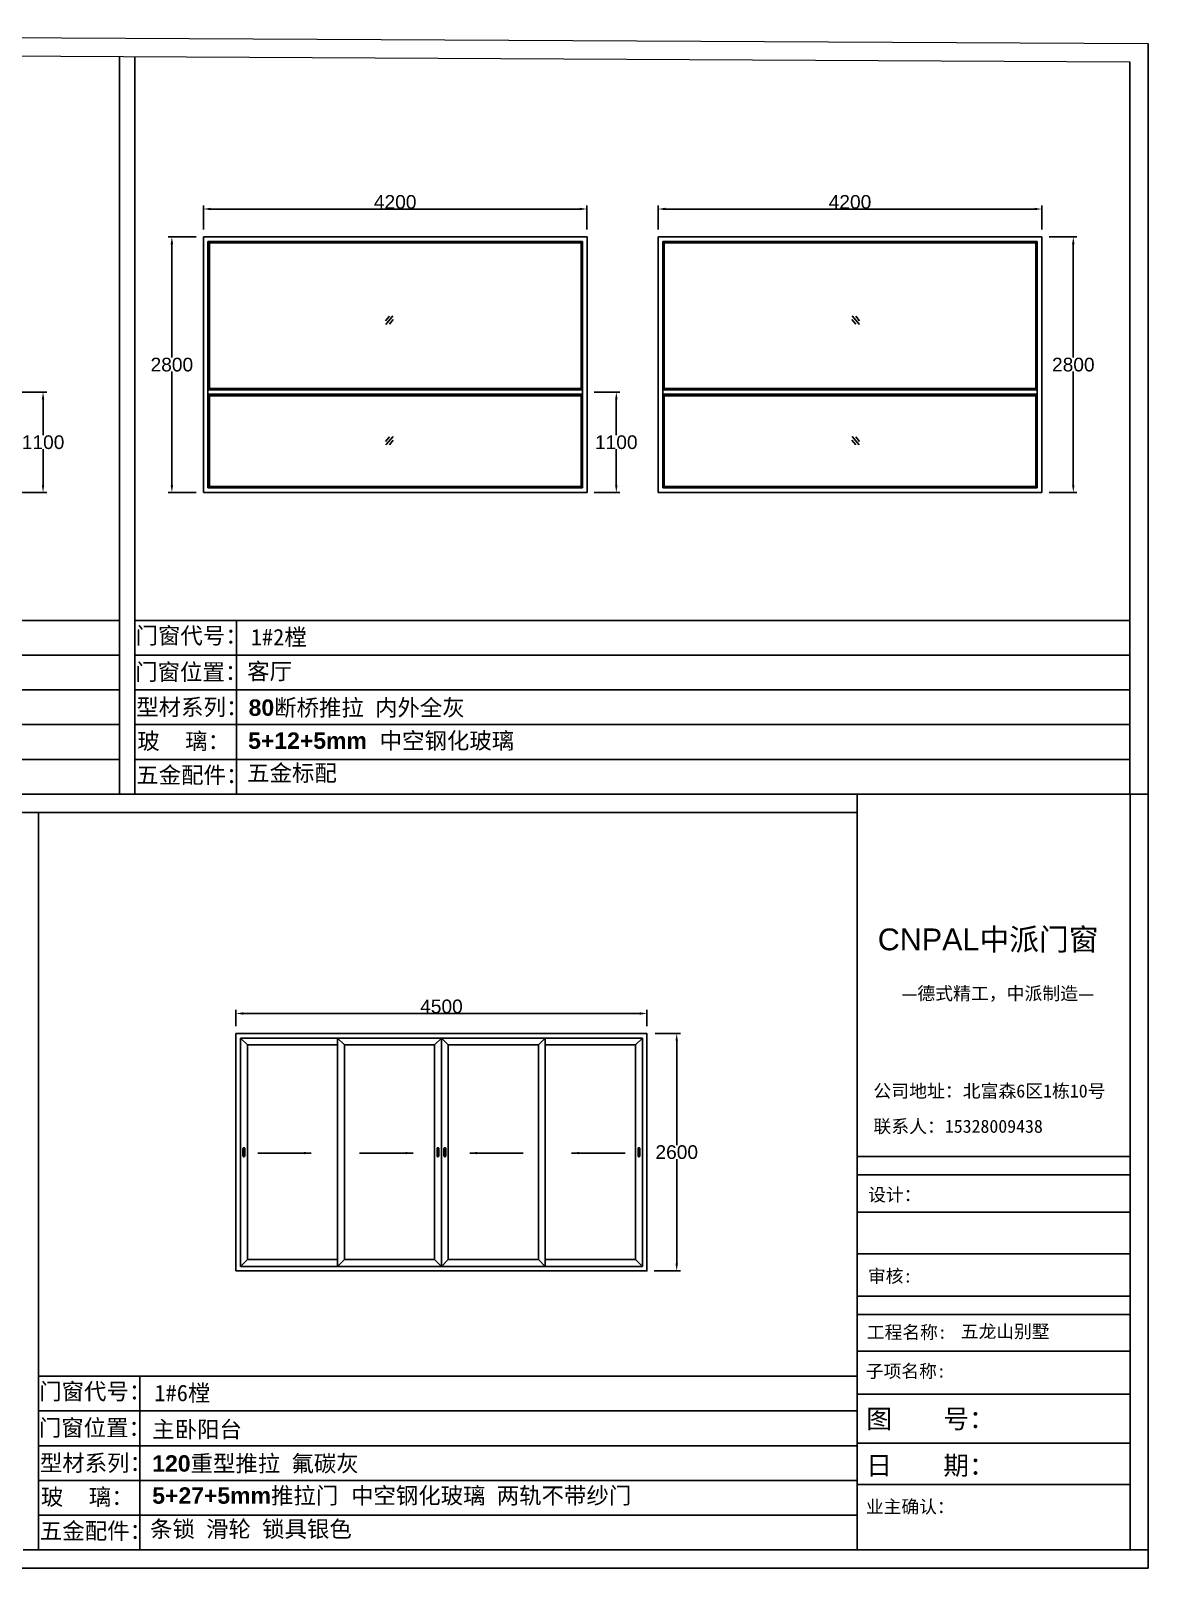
# Model space of a CAD drawing. Header units: inches. Extents: x -138455 to 599497, y -747149 to 13167.
# Drawn here: x 191659 to 203894, y -73876 to -57034 of the extents above; entities that cross this region are included whole.
import ezdxf

# ---------------------------------------------------------------- set-up
doc = ezdxf.new("R2010")
doc.units = ezdxf.units.IN
doc.header["$MEASUREMENT"] = 0
doc.header["$PDMODE"] = 35
doc.header["$PDSIZE"] = -3
doc.linetypes.add('ACAD_ISO03W100', pattern=[30, 12, -18])
doc.layers.add('0 @ 1', color=7, linetype='Continuous')
doc.styles.add('Annotative', font='arialbd.ttf')
doc.styles.add('MtXpl_', font='')
doc.styles.get("Standard").update_dxf_attribs({"font": 'arial.ttf'})
doc.styles.get('MtXpl_').set_extended_font_data('SimSun')
doc.dimstyles.get("Standard").update_dxf_attribs({"dimtxt": 80, "dimasz": 70, "dimexe": 40, "dimexo": 80, "dimgap": 0, "dimtad": 1, "dimtih": 1, "dimtoh": 1, "dimdec": 0, "dimzin": 0, "dimdsep": 46, "dimtxsty": 'Standard', "dimcen": 0.09, "dimadec": 0, "dimazin": 0, "dimtfac": 1, "dimtdec": 0, "dimtofl": 0, "dimtmove": 0, "dimatfit": 3, "dimfxl": 0, "dimtolj": 1, "dimtzin": 0, "dimarcsym": 0})

# ---------------------------------------------------------------- blocks, each defined once
blk = doc.blocks.new('*D94')
at = {"color": 0, "lineweight": -2, "transparency": 16777216}
for p, q in [((184591, -38592), (184591, -38413)), ((184671, -38453), (189011, -38453)), ((189091, -38592), (189091, -38413))]:
    blk.add_line(p, q, dxfattribs=at)
at = {"color": 0, "transparency": 16777216}
for points in [[(184671, -38439), (184671, -38466), (184591, -38453)], [(189011, -38439), (189011, -38466), (189091, -38453)]]:
    blk.add_solid(points, dxfattribs=at)
at = {"layer": 'Defpoints', "color": 0, "transparency": 16777216}
for p in [(189091, -38453), (184591, -38672), (189091, -38672)]:
    blk.add_point(p, dxfattribs=at)
at = {"color": 0, "transparency": 16777216, "insert": (186841, -38376), "char_height": 150, "attachment_point": 5}
blk.add_mtext('\\A1;4500', dxfattribs=at)
blk = doc.blocks.new('*D95')
at = {"color": 0, "lineweight": -2, "transparency": 16777216}
for p, q in [((189181, -38672), (189457, -38672)), ((189417, -38752), (189417, -39896)), ((189417, -41192), (189417, -40049)), ((189171, -41272), (189457, -41272))]:
    blk.add_line(p, q, dxfattribs=at)
at = {"color": 0, "transparency": 16777216}
for points in [[(189403, -38752), (189430, -38752), (189417, -38672)], [(189403, -41192), (189430, -41192), (189417, -41272)]]:
    blk.add_solid(points, dxfattribs=at)
at = {"layer": 'Defpoints', "color": 0, "transparency": 16777216}
for p in [(189101, -38672), (189091, -41272), (189417, -41272)]:
    blk.add_point(p, dxfattribs=at)
at = {"color": 0, "transparency": 16777216, "insert": (189417, -39972), "char_height": 150, "attachment_point": 5}
blk.add_mtext('\\A1;2600', dxfattribs=at)
blk = doc.blocks.new('123z')
at = {"color": 0}
for points in [[(94078, 52755), (94078, 52755, 0.414214), (94088, 52765), (94088, 52845, 0.414214), (94078, 52855), (94078, 52855, 0.414214), (94068, 52845), (94068, 52765, 0.414214)], [(94078, 52775), (94078, 52775, 0.414214), (94083, 52780), (94083, 52830, 0.414214), (94078, 52835), (94078, 52835, 0.414214), (94073, 52830), (94073, 52780, 0.414214)]]:
    blk.add_lwpolyline(points, format="xyb", close=True, dxfattribs=at)
blk = doc.blocks.new('*D105')
at = {"color": 0, "lineweight": -2, "transparency": 16777216}
for p, q in [((191364, -60992), (191834, -60992)), ((191794, -61072), (191794, -61465)), ((191794, -62012), (191794, -61618)), ((191364, -62092), (191834, -62092))]:
    blk.add_line(p, q, dxfattribs=at)
at = {"color": 0, "transparency": 16777216}
for points in [[(191780, -61072), (191807, -61072), (191794, -60992)], [(191780, -62012), (191807, -62012), (191794, -62092)]]:
    blk.add_solid(points, dxfattribs=at)
at = {"layer": 'Defpoints', "color": 0, "transparency": 16777216}
for p in [(191284, -60992), (191284, -62092), (191794, -62092)]:
    blk.add_point(p, dxfattribs=at)
at = {"color": 0, "transparency": 16777216, "insert": (191794, -61542), "char_height": 150, "attachment_point": 5}
blk.add_mtext('\\A1;1100', dxfattribs=at)
blk = doc.blocks.new('*D106')
at = {"color": 0, "lineweight": -2, "transparency": 16777216}
for p, q in [((177684, -59212), (177684, -58840)), ((177764, -58880), (191204, -58880)), ((191284, -59212), (191284, -58840))]:
    blk.add_line(p, q, dxfattribs=at)
at = {"color": 0, "transparency": 16777216}
for points in [[(177764, -58867), (177764, -58893), (177684, -58880)], [(191204, -58867), (191204, -58893), (191284, -58880)]]:
    blk.add_solid(points, dxfattribs=at)
at = {"layer": 'Defpoints', "color": 0, "transparency": 16777216}
for p in [(191284, -58880), (177684, -59292), (191284, -59292)]:
    blk.add_point(p, dxfattribs=at)
at = {"color": 0, "transparency": 16777216, "insert": (184484, -58788), "char_height": 150, "attachment_point": 5}
blk.add_mtext('\\A1;{\\H1.2x;13600}', dxfattribs=at)
blk = doc.blocks.new('dzcs')
blk.add_lwpolyline([(142096, -3328), (142196, -3328, 0.414214), (142206, -3318), (142206, -3318, 0.414214), (142196, -3308), (142096, -3308, 0.414214), (142086, -3318), (142086, -3318, 0.414214)], format="xyb", close=True)
blk.add_lwpolyline([(142182, -3328), (142182, -3342, 0.414214), (142196, -3355), (142196, -3355, 0.414214), (142209, -3342), (142209, -3294, 0.414214), (142196, -3280), (142196, -3280, 0.414214), (142182, -3294), (142182, -3308)], format="xyb")
blk = doc.blocks.new('123as')
at = {"color": 0}
for p, q in [((90189, 51387), (90252, 51462)), ((90194, 51330), (90312, 51470)), ((90251, 51335), (90314, 51410))]:
    blk.add_line(p, q, dxfattribs=at)
blk = doc.blocks.new('*D103')
at = {"color": 0, "lineweight": -2, "transparency": 16777216}
for p, q in [((177684, -59212), (177684, -59045)), ((178304, -59085), (177764, -59085)), ((178384, -59212), (178384, -59045))]:
    blk.add_line(p, q, dxfattribs=at)
at = {"color": 0, "transparency": 16777216}
for points in [[(177764, -59071), (177764, -59098), (177684, -59085)], [(178304, -59071), (178304, -59098), (178384, -59085)]]:
    blk.add_solid(points, dxfattribs=at)
at = {"layer": 'Defpoints', "color": 0, "transparency": 16777216}
for p in [(177684, -59085), (177684, -59292), (178384, -59292)]:
    blk.add_point(p, dxfattribs=at)
at = {"color": 0, "transparency": 16777216, "insert": (178034, -59008), "char_height": 150, "attachment_point": 5}
blk.add_mtext('\\A1;700', dxfattribs=at)
blk = doc.blocks.new('*D104')
at = {"color": 0, "lineweight": -2, "transparency": 16777216}
for p, q in [((177604, -59292), (177299, -59292)), ((177339, -59372), (177339, -60615)), ((177339, -62012), (177339, -60768)), ((177604, -62092), (177299, -62092))]:
    blk.add_line(p, q, dxfattribs=at)
at = {"color": 0, "transparency": 16777216}
for points in [[(177326, -59372), (177353, -59372), (177339, -59292)], [(177326, -62012), (177353, -62012), (177339, -62092)]]:
    blk.add_solid(points, dxfattribs=at)
at = {"layer": 'Defpoints', "color": 0, "transparency": 16777216}
for p in [(177684, -59292), (177339, -62092), (177684, -62092)]:
    blk.add_point(p, dxfattribs=at)
at = {"color": 0, "transparency": 16777216, "insert": (177339, -60692), "char_height": 150, "attachment_point": 5}
blk.add_mtext('\\A1;2800', dxfattribs=at)
blk = doc.blocks.new('*D99')
at = {"color": 0, "lineweight": -2, "transparency": 16777216}
for p, q in [((193549, -59212), (193549, -58947)), ((193629, -58987), (197669, -58987)), ((197749, -59212), (197749, -58947))]:
    blk.add_line(p, q, dxfattribs=at)
at = {"color": 0, "transparency": 16777216}
for points in [[(193629, -58973), (193629, -59000), (193549, -58987)], [(197669, -58973), (197669, -59000), (197749, -58987)]]:
    blk.add_solid(points, dxfattribs=at)
at = {"layer": 'Defpoints', "color": 0, "transparency": 16777216}
for p in [(197749, -58987), (193549, -59292), (197749, -59292)]:
    blk.add_point(p, dxfattribs=at)
at = {"color": 0, "transparency": 16777216, "insert": (195649, -58910), "char_height": 150, "attachment_point": 5}
blk.add_mtext('\\A1;4200', dxfattribs=at)
blk = doc.blocks.new('*D100')
at = {"color": 0, "lineweight": -2, "transparency": 16777216}
for p, q in [((193469, -59292), (193164, -59292)), ((193204, -59372), (193204, -60615)), ((193204, -62012), (193204, -60768)), ((193469, -62092), (193164, -62092))]:
    blk.add_line(p, q, dxfattribs=at)
at = {"color": 0, "transparency": 16777216}
for points in [[(193191, -59372), (193218, -59372), (193204, -59292)], [(193191, -62012), (193218, -62012), (193204, -62092)]]:
    blk.add_solid(points, dxfattribs=at)
at = {"layer": 'Defpoints', "color": 0, "transparency": 16777216}
for p in [(193549, -59292), (193204, -62092), (193549, -62092)]:
    blk.add_point(p, dxfattribs=at)
at = {"color": 0, "transparency": 16777216, "insert": (193204, -60692), "char_height": 150, "attachment_point": 5}
blk.add_mtext('\\A1;2800', dxfattribs=at)
blk = doc.blocks.new('*D101')
at = {"color": 0, "lineweight": -2, "transparency": 16777216}
for p, q in [((198529, -59212), (198529, -58947)), ((202649, -58987), (198609, -58987)), ((202729, -59212), (202729, -58947))]:
    blk.add_line(p, q, dxfattribs=at)
at = {"color": 0, "transparency": 16777216}
for points in [[(198609, -58973), (198609, -59000), (198529, -58987)], [(202649, -58973), (202649, -59000), (202729, -58987)]]:
    blk.add_solid(points, dxfattribs=at)
at = {"layer": 'Defpoints', "color": 0, "transparency": 16777216}
for p in [(198529, -58987), (198529, -59292), (202729, -59292)]:
    blk.add_point(p, dxfattribs=at)
at = {"color": 0, "transparency": 16777216, "insert": (200629, -58910), "char_height": 150, "attachment_point": 5}
blk.add_mtext('\\A1;4200', dxfattribs=at)
blk = doc.blocks.new('*D102')
at = {"color": 0, "lineweight": -2, "transparency": 16777216}
for p, q in [((202809, -59292), (203114, -59292)), ((203074, -59372), (203074, -60615)), ((203074, -62012), (203074, -60768)), ((202809, -62092), (203114, -62092))]:
    blk.add_line(p, q, dxfattribs=at)
at = {"color": 0, "transparency": 16777216}
for points in [[(203060, -59372), (203087, -59372), (203074, -59292)], [(203060, -62012), (203087, -62012), (203074, -62092)]]:
    blk.add_solid(points, dxfattribs=at)
at = {"layer": 'Defpoints', "color": 0, "transparency": 16777216}
for p in [(202729, -59292), (202729, -62092), (203074, -62092)]:
    blk.add_point(p, dxfattribs=at)
at = {"color": 0, "transparency": 16777216, "insert": (203074, -60692), "char_height": 150, "attachment_point": 5}
blk.add_mtext('\\A1;2800', dxfattribs=at)
blk = doc.blocks.new('*D107')
at = {"color": 0, "lineweight": -2, "transparency": 16777216}
for p, q in [((197829, -60992), (198110, -60992)), ((198070, -61072), (198070, -61465)), ((198070, -62012), (198070, -61618)), ((197829, -62092), (198110, -62092))]:
    blk.add_line(p, q, dxfattribs=at)
at = {"color": 0, "transparency": 16777216}
for points in [[(198057, -61072), (198084, -61072), (198070, -60992)], [(198057, -62012), (198084, -62012), (198070, -62092)]]:
    blk.add_solid(points, dxfattribs=at)
at = {"layer": 'Defpoints', "color": 0, "transparency": 16777216}
for p in [(197749, -60992), (197749, -62092), (198070, -62092)]:
    blk.add_point(p, dxfattribs=at)
at = {"color": 0, "transparency": 16777216, "insert": (198070, -61542), "char_height": 150, "attachment_point": 5}
blk.add_mtext('\\A1;1100', dxfattribs=at)
blk = doc.blocks.new('nx1')
for p, q in [((189040.7, -38722.4), (184640.7, -38722.4)), ((184640.7, -38722.4), (184640.7, -41222.4)), ((184715.7, -38797.4), (184640.7, -38722.4)), ((185703.2, -38722.4), (185703.2, -41222.4)), ((185778.2, -38797.4), (185703.2, -38722.4)), ((186765.7, -38797.4), (186840.7, -38722.4)), ((186840.7, -38722.4), (186840.7, -41222.4)), ((186915.7, -38797.4), (186840.7, -38722.4)), ((187903.2, -38797.4), (187978.2, -38722.4)), ((187978.2, -38722.4), (187978.2, -41222.4)), ((188965.7, -38797.4), (189040.7, -38722.4)), ((189040.7, -41222.4), (189040.7, -38722.4)), ((185703.2, -38797.4), (184715.7, -38797.4)), ((184715.7, -38797.4), (184715.7, -41147.4)), ((186765.7, -38797.4), (185778.2, -38797.4)), ((185778.2, -38797.4), (185778.2, -41147.4)), ((186765.7, -38797.4), (186765.7, -41147.4)), ((187903.2, -38797.4), (186915.7, -38797.4)), ((186915.7, -38797.4), (186915.7, -41147.4)), ((187903.2, -38797.4), (187903.2, -41147.4)), ((188965.7, -38797.4), (187978.2, -38797.4)), ((188965.7, -41147.4), (188965.7, -38797.4)), ((184715.7, -41147.4), (184640.7, -41222.4)), ((184640.7, -41222.4), (189040.7, -41222.4)), ((184715.7, -41147.4), (185703.2, -41147.4)), ((185778.2, -41147.4), (185703.2, -41222.4)), ((185778.2, -41147.4), (186765.7, -41147.4)), ((186765.7, -41147.4), (186840.7, -41222.4)), ((186915.7, -41147.4), (186840.7, -41222.4)), ((186915.7, -41147.4), (187903.2, -41147.4)), ((187903.2, -41147.4), (187978.2, -41222.4)), ((187978.2, -41147.4), (188965.7, -41147.4)), ((188965.7, -41147.4), (189040.7, -41222.4))]:
    blk.add_line(p, q)
blk.add_lwpolyline([(184590.7, -41272.4), (189090.7, -41272.4), (189090.7, -38672.4), (184590.7, -38672.4)], close=True)
for p in [(90599.8, -92777.4), (92724.8, -92777.4)]:
    blk.add_blockref('123z', p)
at = {"xscale": -1, "rotation": 359.9999999999529}
blk.add_blockref('123z', (280956.6, -92777.4), dxfattribs=at)
at = {"xscale": -1}
blk.add_blockref('123z', (283081.6, -92777.4), dxfattribs=at)
dim = blk.add_linear_dim(base=(189090.7, -38452.5), p1=(184590.7, -38672.4), p2=(189090.7, -38672.4), dimstyle='Standard', override={"dimtxt": 150, "dimasz": 80})
dim.commit()
dim.dimension.update_dxf_attribs({"geometry": '*D94', "text_midpoint": (186840.7, -38376)})
dim = blk.add_linear_dim(base=(189416.5, -41272.4), p1=(189100.8, -38672.4), p2=(189090.7, -41272.4), angle=90, dimstyle='Standard', override={"dimtxt": 150, "dimasz": 80})
dim.commit()
dim.dimension.update_dxf_attribs({"geometry": '*D95', "text_midpoint": (189416.5, -39972.4)})
for points in [[(185414.9, -39981.8), (184830.7, -39981.8)], [(186529.7, -39981.8), (185945.5, -39981.8)], [(187151.7, -39981.8), (187736, -39981.8)], [(188266.5, -39981.8), (188850.8, -39981.8)]]:
    blk.add_leader(points, dimstyle='Standard', override={"dimtxt": 150, "dimasz": 80, "dimgap": 0, "dimtad": 0})
blk = doc.blocks.new('13asdzxc')
for p, q in [((178384.3, -59291.5), (177684.3, -59291.5)), ((177684.3, -59291.5), (177684.3, -62091.5)), ((177759.3, -59366.5), (177759.3, -62016.5)), ((191209.3, -59366.5), (177759.3, -59366.5)), ((177809.3, -59416.5), (177809.3, -60907)), ((178364.3, -59416.5), (177809.3, -59416.5)), ((177884.3, -59491.5), (177809.3, -59416.5)), ((178289.3, -59491.5), (178364.3, -59416.5)), ((178364.3, -59416.5), (178364.3, -60907)), ((183784.3, -59291.5), (178384.3, -59291.5)), ((178424.3, -59366.5), (178424.3, -60957)), ((178439.3, -59381.5), (178424.3, -59366.5)), ((178439.3, -59381.5), (178439.3, -60942)), ((183719.3, -59381.5), (178439.3, -59381.5)), ((183719.3, -59381.5), (183734.3, -59366.5)), ((183719.3, -59381.5), (183719.3, -60942)), ((183734.3, -59366.5), (183734.3, -60957)), ((191284.3, -59291.5), (183784.3, -59291.5)), ((183784.3, -59416.5), (183784.3, -60907)), ((184464.3, -59416.5), (183784.3, -59416.5)), ((183859.3, -59491.5), (183784.3, -59416.5)), ((184464.3, -59416.5), (184464.3, -60907)), ((184504.3, -59416.5), (184504.3, -60907)), ((185184.3, -59416.5), (184504.3, -59416.5)), ((185109.3, -59491.5), (185184.3, -59416.5)), ((185184.3, -59416.5), (185184.3, -60907)), ((185234.3, -59366.5), (185234.3, -60957)), ((185249.3, -59381.5), (185234.3, -59366.5)), ((185249.3, -59381.5), (185249.3, -60942)), ((190529.3, -59381.5), (185249.3, -59381.5)), ((187846.8, -59366.5), (187921.8, -59366.5)), ((190529.3, -59381.5), (190544.3, -59366.5)), ((190529.3, -59381.5), (190529.3, -60942)), ((190544.3, -59366.5), (190544.3, -60957)), ((190604.3, -59416.5), (191159.3, -59416.5)), ((190604.3, -59416.5), (190604.3, -60907)), ((190679.3, -59491.5), (190604.3, -59416.5)), ((191084.3, -59491.5), (191159.3, -59416.5)), ((191159.3, -59416.5), (191159.3, -60907)), ((191209.3, -62016.5), (191209.3, -59366.5)), ((191284.3, -62091.5), (191284.3, -59291.5)), ((177884.3, -59491.5), (177884.3, -60832)), ((178289.3, -59491.5), (177884.3, -59491.5)), ((178289.3, -59491.5), (178289.3, -60151.8)), ((183859.3, -59491.5), (183859.3, -60832)), ((184389.3, -59491.5), (183859.3, -59491.5)), ((184389.3, -59491.5), (184389.3, -60151.8)), ((184579.3, -59491.5), (184579.3, -60151.8)), ((185109.3, -59491.5), (184579.3, -59491.5)), ((185109.3, -59491.5), (185109.3, -60832)), ((190679.3, -59491.5), (191084.3, -59491.5)), ((190679.3, -59491.5), (190679.3, -60151.8)), ((191084.3, -59491.5), (191084.3, -60832)), ((178289.3, -60171.8), (178289.3, -60832)), ((184389.3, -60171.8), (184389.3, -60832)), ((184579.3, -60171.8), (184579.3, -60832)), ((190679.3, -60171.8), (190679.3, -60832)), ((191209.3, -60957), (177759.3, -60957)), ((177884.3, -60832), (177809.3, -60907)), ((178364.3, -60907), (177809.3, -60907)), ((178289.3, -60832), (177884.3, -60832)), ((178289.3, -60832), (178364.3, -60907)), ((178439.3, -60942), (178424.3, -60957)), ((183719.3, -60942), (178439.3, -60942)), ((183719.3, -60942), (183734.3, -60957)), ((183859.3, -60832), (183784.3, -60907)), ((184464.3, -60907), (183784.3, -60907)), ((184389.3, -60832), (183859.3, -60832)), ((185184.3, -60907), (184504.3, -60907)), ((185109.3, -60832), (184579.3, -60832)), ((185109.3, -60832), (185184.3, -60907)), ((185249.3, -60942), (185234.3, -60957)), ((190529.3, -60942), (185249.3, -60942)), ((190529.3, -60942), (190544.3, -60957)), ((190679.3, -60832), (190604.3, -60907)), ((190604.3, -60907), (191159.3, -60907)), ((190679.3, -60832), (191084.3, -60832)), ((191084.3, -60832), (191159.3, -60907)), ((191209.3, -61026), (177759.3, -61026)), ((177774.3, -61041), (177759.3, -61026)), ((177774.3, -61041), (177774.3, -62001.5)), ((178344.3, -61041), (177774.3, -61041)), ((178344.3, -61041), (178359.3, -61026)), ((178344.3, -61041), (178344.3, -62001.5)), ((178359.3, -61026), (178359.3, -62016.5)), ((178409.3, -61026), (178409.3, -62016.5)), ((178424.3, -61041), (178409.3, -61026)), ((178424.3, -61041), (178424.3, -62001.5)), ((183734.3, -61041), (178424.3, -61041)), ((183734.3, -61041), (183749.3, -61026)), ((183734.3, -61041), (183734.3, -62001.5)), ((183749.3, -61026), (183749.3, -62016.5)), ((183799.3, -61026), (183799.3, -62016.5)), ((183814.3, -61041), (183799.3, -61026)), ((183814.3, -61041), (183814.3, -62001.5)), ((184444.3, -61041), (183814.3, -61041)), ((184444.3, -61041), (184459.3, -61026)), ((184444.3, -62001.5), (184444.3, -61041)), ((184459.3, -62016.5), (184459.3, -61026)), ((184509.3, -62016.5), (184509.3, -61026)), ((184524.3, -61041), (184509.3, -61026)), ((184524.3, -62001.5), (184524.3, -61041)), ((184524.3, -61041), (185154.3, -61041)), ((185154.3, -61041), (185169.3, -61026)), ((185154.3, -61041), (185154.3, -62001.5)), ((185169.3, -61026), (185169.3, -62016.5)), ((185219.3, -61026), (185219.3, -62016.5)), ((185234.3, -61041), (185219.3, -61026)), ((185234.3, -61041), (185234.3, -62001.5)), ((185234.3, -61041), (190544.3, -61041)), ((190544.3, -61041), (190559.3, -61026)), ((190544.3, -61041), (190544.3, -62001.5)), ((190559.3, -61026), (190559.3, -62016.5)), ((190609.3, -61026), (190609.3, -62016.5)), ((190624.3, -61041), (190609.3, -61026)), ((190624.3, -61041), (190624.3, -62001.5)), ((190624.3, -61041), (191194.3, -61041)), ((190624.3, -61041), (190624.3, -62001.5)), ((191194.3, -61041), (191209.3, -61026)), ((191194.3, -61041), (191194.3, -62001.5)), ((177684.3, -62091.5), (191284.3, -62091.5)), ((177759.3, -62016.5), (177774.3, -62001.5)), ((177759.3, -62016.5), (191209.3, -62016.5)), ((177774.3, -62001.5), (178344.3, -62001.5)), ((178344.3, -62001.5), (178359.3, -62016.5)), ((178424.3, -62001.5), (178409.3, -62016.5)), ((178424.3, -62001.5), (183734.3, -62001.5)), ((183734.3, -62001.5), (183749.3, -62016.5)), ((183814.3, -62001.5), (183799.3, -62016.5)), ((183814.3, -62001.5), (184444.3, -62001.5)), ((184444.3, -62001.5), (184459.3, -62016.5)), ((184524.3, -62001.5), (184509.3, -62016.5)), ((185154.3, -62001.5), (184524.3, -62001.5)), ((185154.3, -62001.5), (185169.3, -62016.5)), ((185234.3, -62001.5), (185219.3, -62016.5)), ((190544.3, -62001.5), (185234.3, -62001.5)), ((190544.3, -62001.5), (190559.3, -62016.5)), ((190624.3, -62001.5), (190609.3, -62016.5)), ((190624.3, -62001.5), (190609.3, -62016.5)), ((191194.3, -62001.5), (190624.3, -62001.5)), ((191194.3, -62001.5), (191209.3, -62016.5))]:
    blk.add_line(p, q)
at = {"linetype": 'ACAD_ISO03W100', "ltscale": 8}
for points in [[(178364.3, -59416.5), (177809.3, -60161.8), (178364.3, -60907)], [(184464.3, -59416.5), (183784.3, -60161.8), (184464.3, -60907)], [(184504.3, -59416.5), (185184.3, -60161.8), (184504.3, -60907)], [(190604.3, -59416.5), (191159.3, -60161.8), (190604.3, -60907)]]:
    blk.add_lwpolyline(points, dxfattribs=at)
for p in [(36131.1, -56844), (42231.1, -56844)]:
    blk.add_blockref('dzcs', p)
at = {"xscale": 0.6684526412304121, "yscale": 0.6684526412304121, "zscale": 0.6684526412304121}
for p in [(120650.9, -94494.1), (127658, -94494.1), (117736.5, -95869.7), (120650.9, -95869.7), (123770.3, -95869.7), (124538.6, -95869.7), (127658, -95869.7), (130574.9, -95869.7)]:
    blk.add_blockref('123as', p, dxfattribs=at)
at = {"xscale": -1}
for p in [(326737.5, -56844), (332837.5, -56844)]:
    blk.add_blockref('dzcs', p, dxfattribs=at)
dim = blk.add_linear_dim(base=(191284.3, -58880), p1=(177684.3, -59291.5), p2=(191284.3, -59291.5), text='{\\H1.2x;<>}', dimstyle='Standard', override={"dimtxt": 150, "dimasz": 80})
dim.commit()
dim.dimension.update_dxf_attribs({"geometry": '*D106', "text_midpoint": (184484.3, -58880), "dimtype": 128})
dim = blk.add_linear_dim(base=(177684.3, -59084.6), p1=(178384.3, -59291.5), p2=(177684.3, -59291.5), dimstyle='Standard', override={"dimtxt": 150, "dimasz": 80})
dim.commit()
dim.dimension.update_dxf_attribs({"geometry": '*D103', "text_midpoint": (178034.3, -59084.6), "dimtype": 128})
for base, p1, p2, picture, middle in [((177339.2, -62091.5), (177684.3, -59291.5), (177684.3, -62091.5), '*D104', (177339.2, -60691.5)), ((191793.7, -62091.5), (191284.3, -60991.5), (191284.3, -62091.5), '*D105', (191793.7, -61541.5))]:
    dim = blk.add_linear_dim(base=base, p1=p1, p2=p2, angle=90, dimstyle='Standard', override={"dimtxt": 150, "dimasz": 80})
    dim.commit()
    dim.dimension.update_dxf_attribs({"geometry": picture, "text_midpoint": middle})
blk = doc.blocks.new('12312asd')
for p, q in [((197749.5, -59291.5), (193549.5, -59291.5)), ((193549.5, -59291.5), (193549.5, -62091.5)), ((197699.5, -59341.5), (193599.5, -59341.5)), ((193599.5, -59341.5), (193599.5, -62041.5)), ((193614.5, -59356.5), (193599.5, -59341.5)), ((197684.5, -59356.5), (193614.5, -59356.5)), ((193614.5, -59356.5), (193614.5, -60951.5)), ((197684.5, -59356.5), (197699.5, -59341.5)), ((197684.5, -60951.5), (197684.5, -59356.5)), ((197699.5, -62041.5), (197699.5, -59341.5)), ((197749.5, -62091.5), (197749.5, -59291.5)), ((198528.5, -62091.5), (198528.5, -59291.5)), ((198528.5, -59291.5), (202728.5, -59291.5)), ((198578.5, -62041.5), (198578.5, -59341.5)), ((198578.5, -59341.5), (202678.5, -59341.5)), ((198593.5, -59356.5), (198578.5, -59341.5)), ((198593.5, -60951.5), (198593.5, -59356.5)), ((198593.5, -59356.5), (202663.5, -59356.5)), ((202663.5, -59356.5), (202678.5, -59341.5)), ((202663.5, -59356.5), (202663.5, -60951.5)), ((202678.5, -59341.5), (202678.5, -62041.5)), ((202728.5, -59291.5), (202728.5, -62091.5)), ((193614.5, -60951.5), (193599.5, -60966.5)), ((193599.5, -60966.5), (197699.5, -60966.5)), ((193599.5, -60966.5), (193599.5, -61016.5)), ((193614.5, -60951.5), (197684.5, -60951.5)), ((197684.5, -60951.5), (197699.5, -60966.5)), ((198593.5, -60951.5), (198578.5, -60966.5)), ((202678.5, -60966.5), (198578.5, -60966.5)), ((202663.5, -60951.5), (198593.5, -60951.5)), ((202663.5, -60951.5), (202678.5, -60966.5)), ((193599.5, -61016.5), (197699.5, -61016.5)), ((193614.5, -61031.5), (193599.5, -61016.5)), ((193614.5, -61031.5), (197684.5, -61031.5)), ((193614.5, -61031.5), (193614.5, -62026.5)), ((197684.5, -61031.5), (197699.5, -61016.5)), ((197684.5, -62026.5), (197684.5, -61031.5)), ((202678.5, -61016.5), (198578.5, -61016.5)), ((198593.5, -61031.5), (198578.5, -61016.5)), ((202663.5, -61031.5), (198593.5, -61031.5)), ((198593.5, -62026.5), (198593.5, -61031.5)), ((202663.5, -61031.5), (202678.5, -61016.5)), ((202663.5, -61031.5), (202663.5, -62026.5)), ((193549.5, -62091.5), (197749.5, -62091.5)), ((193614.5, -62026.5), (193599.5, -62041.5)), ((193599.5, -62041.5), (197699.5, -62041.5)), ((193614.5, -62026.5), (197684.5, -62026.5)), ((197684.5, -62026.5), (197699.5, -62041.5)), ((202728.5, -62091.5), (198528.5, -62091.5)), ((198593.5, -62026.5), (198578.5, -62041.5)), ((202678.5, -62041.5), (198578.5, -62041.5)), ((202663.5, -62026.5), (198593.5, -62026.5)), ((202663.5, -62026.5), (202678.5, -62041.5))]:
    blk.add_line(p, q)
at = {"yscale": 0.6684526412304121, "zscale": 0.6684526412304121, "rotation": 180}
for p, xscale in [((255915, -25846.8), 0.6684526412304121), ((140362.9, -25846.8), -0.6684526412304121)]:
    blk.add_blockref('123as', p, dxfattribs=dict(at, xscale=xscale))
at = {"yscale": 0.6684526412304121, "zscale": 0.6684526412304121}
for p, xscale in [((135257.4, -95883.5), 0.6684526412304121), ((261020.6, -95883.5), -0.6684526412304121)]:
    blk.add_blockref('123as', p, dxfattribs=dict(at, xscale=xscale))
dim = blk.add_linear_dim(base=(197749.5, -58986.6), p1=(193549.5, -59291.5), p2=(197749.5, -59291.5), dimstyle='Standard', override={"dimtxt": 150, "dimasz": 80})
dim.commit()
dim.dimension.update_dxf_attribs({"geometry": '*D99', "text_midpoint": (195649.5, -58910)})
for base, p1, p2, angle, picture, middle in [((198528.5, -58986.6), (202728.5, -59291.5), (198528.5, -59291.5), 180, '*D101', (200628.5, -58910)), ((193204.4, -62091.5), (193549.5, -59291.5), (193549.5, -62091.5), 90, '*D100', (193204.4, -60691.5)), ((203073.5, -62091.5), (202728.5, -59291.5), (202728.5, -62091.5), 90, '*D102', (203073.5, -60691.5)), ((198070.4, -62091.5), (197749.5, -60991.5), (197749.5, -62091.5), 90, '*D107', (198070.4, -61541.5))]:
    dim = blk.add_linear_dim(base=base, p1=p1, p2=p2, angle=angle, dimstyle='Standard', override={"dimtxt": 150, "dimasz": 80})
    dim.commit()
    dim.dimension.update_dxf_attribs({"geometry": picture, "text_midpoint": middle})

msp = doc.modelspace()

# ---------------------------------------------------------------- linework, layer by layer
at = {"lineweight": 5}
for p, q in [((176520.8, -57034.1), (203894.3, -57174.5)), ((176690.5, -57233.3), (203694.3, -57374.7))]:
    msp.add_line(p, q, dxfattribs=at)
for p, q in [((203894.3, -57174.5), (203894.3, -65396.6)), ((192629.8, -65396.6), (192629.8, -57317.1)), ((192799.5, -65396.6), (192799.5, -57318)), ((203694.3, -57374.7), (203694.3, -65396.6)), ((176690.5, -63492.7), (192629.8, -63492.7)), ((192799.5, -63492.7), (203694.3, -63492.7)), ((193910.5, -63492.7), (193910.5, -65396.6)), ((176690.5, -63873.5), (192629.8, -63873.5)), ((192799.5, -63873.5), (203694.3, -63873.5)), ((176690.5, -64254.3), (192629.8, -64254.3)), ((192799.5, -64254.3), (203694.3, -64254.3)), ((176690.5, -64635), (192629.8, -64635)), ((192799.5, -64635), (203694.3, -64635)), ((176690.5, -65015.8), (192629.8, -65015.8)), ((192799.5, -65015.8), (203694.3, -65015.8)), ((176520.8, -65396.6), (203694.3, -65396.6)), ((192629.8, -65396.6), (203894.3, -65396.6)), ((200708.4, -65396.6), (200708.4, -73675.9)), ((203695.1, -65396.6), (203695.1, -73675.9)), ((203894.3, -65396.6), (203894.3, -73675.9)), ((176690.5, -65595.7), (200708.4, -65595.7)), ((191744.1, -65595.7), (191744.1, -73675.9)), ((203894.3, -65595.7), (203894.3, -73875.9)), ((200708.4, -69366.4), (203695.1, -69366.4)), ((200708.4, -69565.5), (203695.1, -69565.5)), ((200708.4, -69976.1), (203695.1, -69976.1)), ((200708.4, -70432.7), (203695.1, -70432.7)), ((200708.4, -70896.5), (203695.1, -70896.5)), ((200708.4, -71095.6), (203695.1, -71095.6)), ((200708.4, -71498.3), (203695.1, -71498.3)), ((191744.1, -71772.1), (200708.4, -71772.1)), ((192855.1, -71772.1), (192855.1, -73675.9)), ((200708.4, -71970.3), (203695.1, -71970.3)), ((191744.1, -72152.8), (200708.4, -72152.8)), ((191744.1, -72533.6), (200708.4, -72533.6)), ((200708.4, -72506.2), (203695.1, -72506.2)), ((191744.1, -72914.4), (200708.4, -72914.4)), ((200708.4, -72957.8), (203695.1, -72957.8)), ((191744.1, -73295.1), (200708.4, -73295.1)), ((191574.3, -73675.9), (203894.3, -73675.9)), ((176520.8, -73875.9), (203894.3, -73875.9))]:
    msp.add_line(p, q)

# ---------------------------------------------------------------- block references
for name, p in [('13asdzxc', (0, 0)), ('12312asd', (0, 0)), ('nx1', (9314.8, -29346.4))]:
    msp.add_blockref(name, p)

# ---------------------------------------------------------------- texts
at = {"style": 'MtXpl_'}
for s, height, p in [('中派门窗', 238.94, (202046, -67106.8)), ('—德式精工，中派制造—', 143.363, (201191.9, -67650.8)), ('公司地址：北富森6区1栋10号', 143.363, (200885.4, -68719.5)), ('联系人：15328009438', 143.363, (200885.4, -69106.2)), ('设计：', 142.48, (200827.9, -69855.3)), ('审核:', 142.48, (200825.3, -70745.9)), ('工程名称:', 142.48, (200813.7, -71361.9)), ('五龙山别墅', 142.48, (201842.1, -71352.9)), ('子项名称:', 142.48, (200802.9, -71787.9)), ('图    号：', 206.44, (200807.2, -72342.5)), ('日    期：', 206.44, (200807.2, -72852.4)), ('业主确认：', 142.48, (200802.8, -73272.8))]:
    msp.add_text(s, height=height, dxfattribs=at).set_placement(p)
msp.add_text('CNPAL', height=238.94).set_placement((200933, -67106.8))
at = {"layer": '0 @ 1', "style": 'Annotative'}
for s, p in [('门窗代号：', (192806.4, -63749.3)), ('门窗位置：', (192802.6, -64147.7)), ('型材系列：', (192813.9, -64532.9)), ('玻    璃：', (192825.5, -64904.8)), ('五金配件：', (192814.2, -65277.1)), ('门窗代号：', (191751, -72028.6)), ('门窗位置：', (191747.1, -72427)), ('型材系列：', (191758.4, -72812.2)), ('玻    璃：', (191770.1, -73184.1)), ('五金配件：', (191758.8, -73556.4))]:
    msp.add_text(s, height=180, dxfattribs=at).set_placement(p)
at = {"layer": '0 @ 1', "char_height": 180, "attachment_point": 1, "style": 'Annotative'}
for s, width, insert in [('{\\fSimSun|b1|i0|c134|p2;1#2樘}', 4396.385, (194068, -63586.4)), ('{\\fSimSun|b1|i0|c134|p2;客厅}', 4396.385, (194028.8, -63960.9)), ('80{\\fSimSun|b1|i0|c134|p2;断桥推拉 内外全灰 }', 4396.385, (194044.6, -64358.7)), ('5+12+5mm  {\\fSimSun|b1|i0|c134|p2;中空钢化玻璃}', 4396.385, (194039.4, -64720.2)), ('{\\fSimSun|b1|i0|c134|p2;五金标配}', 4396.385, (194028.5, -65074.4)), ('{\\fSimSun|b1|i0|c134|p2;1#6樘}', 4396.385, (193012.6, -71865.7)), ('{\\fSimSun|b1|i0|c134|p2;主卧阳台}', 4396.385, (192989.2, -72264)), ('120{\\fSimSun|b1|i0|c134|p2;重型推拉 氟碳灰}', 4396.385, (192989.2, -72638)), ('5+27+5mm{\\fSimSun|b1|i0|c134|p2;推拉门}  {\\fSimSun|b1|i0|c134|p2;中空钢化玻璃 两轨不带纱门}', 5972.399, (192989.2, -72989.4)), ('{\\fSimSun|b1|i0|c134|p2;条锁 滑轮 锁具银色}', 4396.385, (192965.1, -73355.6))]:
    msp.add_mtext_dynamic_manual_height_columns(s, width=width, gutter_width=903.5, heights=[0], dxfattribs=dict(at, insert=insert))

doc.saveas('drawing.dxf')
